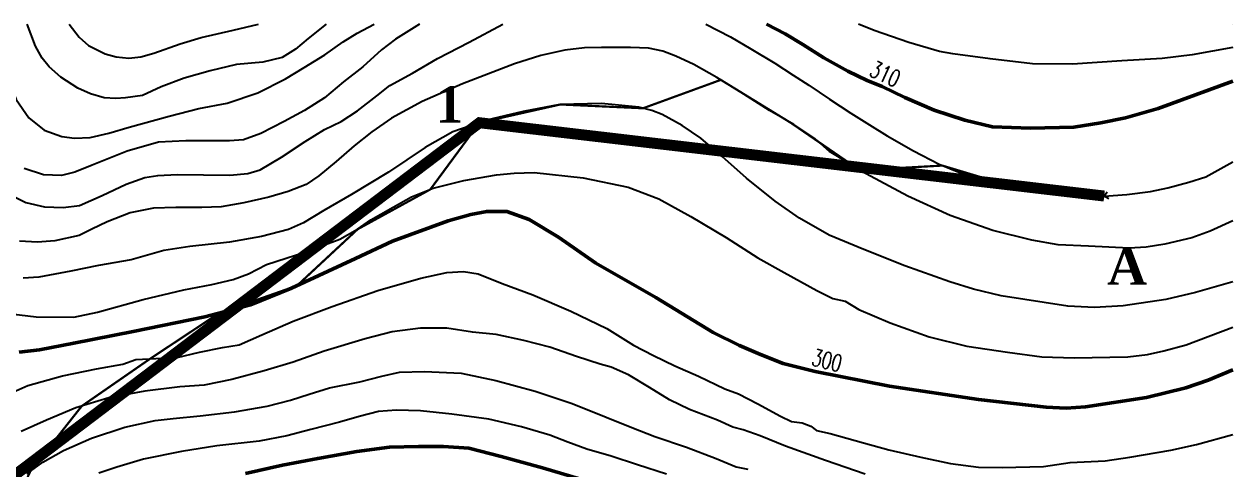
# Model space of a CAD drawing. Header units: millimetres. Extents: x 2268 to 10992, y 389 to 3530.
# Drawn here: x 3567 to 4118, y 1430 to 1632 of the extents above; entities that cross this region are included whole.
import ezdxf
from ezdxf.enums import TextEntityAlignment as Align

# ---------------------------------------------------------------- set-up
doc = ezdxf.new("R2010")
doc.units = ezdxf.units.MM
doc.linetypes.add('ACAD_ISO02W100', pattern=[15, 12, -3])
doc.layers.get('0').update_dxf_attribs({"true_color": 0xd9d9d9})
doc.layers.add('linee rosse', color=7, linetype='Continuous', lineweight=50, true_color=0xffc2c2)
doc.layers.add('rettifilo 1', color=162, linetype='Continuous')
doc.layers.add('tracciolino 1', color=140, linetype='Continuous')
doc.layers.add('testo', color=7, linetype='Continuous', true_color=0x990000)
doc.styles.get("Standard").update_dxf_attribs({"font": 'times.ttf'})
doc.styles.add('TRIPLEX', font='romant', dxfattribs={"width": 0.86, "height": 10})

msp = doc.modelspace()

# ---------------------------------------------------------------- linework, layer by layer
at = {"ltscale": 0.5, "transparency": 33554687}
msp.add_line((4118.1277, 1632.13514), (4118.1277, 1632.13514), dxfattribs=at)
at = {"linetype": 'ByBlock', "ltscale": 0.5, "transparency": 33554687}
for p, q in [((4057.52151, 1555.02438), (4061.58678, 1552.77348)), ((4058.22938, 1551.9902), (4060.87891, 1555.80766))]:
    msp.add_line(p, q, dxfattribs=at)
at = {"transparency": 33554687}
for points in [[(3552.77577, 1632.13514), (3559.25585, 1609.15605), (3563.72112, 1597.92469), (3569.58392, 1589.57361), (3576.53748, 1583.88124), (3584.5477, 1581.01801), (3590.30824, 1580.24255), (3597.5004, 1580.5408), (3605.95374, 1582.45388), (3615.22515, 1585.21059), (3633.4271, 1590.22124), (3646.99335, 1593.69802), (3659.87788, 1596.25448), (3673.81908, 1600.82201), (3686.46501, 1607.29836), (3695.05469, 1612.37718), (3704.46244, 1618.23998), (3712.69423, 1624.03461), (3719.07772, 1628.07381), (3726.93031, 1632.13514)], [(3557.61732, 1556.25022), (3568.16436, 1551.01072), (3576.60199, 1548.96936), (3585.14168, 1548.66316), (3592.62668, 1549.58177), (3603.0036, 1554.17483), (3613.92488, 1559.24422), (3622.32849, 1562.34028), (3628.23143, 1563.27165), (3637.09434, 1563.66717), (3661.11436, 1563.39498), (3669.35211, 1564.13073), (3674.9616, 1565.8106), (3684.72611, 1571.59445), (3695.37522, 1578.7052), (3704.18709, 1584.18285), (3711.8422, 1587.8573), (3719.29317, 1592.62048), (3728.13907, 1599.49306), (3734.09304, 1604.1882), (3744.29985, 1609.83596), (3755.69746, 1616.47039), (3770.17411, 1623.95538), (3785.58078, 1632.13514)], [(3747.49869, 1632.13514), (3736.59526, 1625.2963), (3730.19745, 1620.45104), (3721.64074, 1612.76192), (3712.93093, 1605.82129), (3704.18709, 1598.6425), (3695.17108, 1592.89266), (3685.81484, 1587.78926), (3675.19976, 1582.34563), (3667.27247, 1579.52174), (3660.91023, 1579.07945), (3652.33651, 1579.07945), (3641.075, 1579.07945), (3628.58867, 1578.39899), (3614.33316, 1574.35029), (3598.37651, 1567.95403), (3590.55129, 1564.72187), (3584.39319, 1563.22487), (3576.15969, 1563.49705), (3567.38184, 1566.45703)], [(3705.08179, 1632.13514), (3696.74182, 1625.67444), (3691.03254, 1620.69418), (3684.93113, 1617.04697), (3676.2051, 1614.83138), (3664.13864, 1613.80879), (3652.14035, 1610.84331), (3640.2784, 1607.53696), (3629.88215, 1603.61706), (3621.36064, 1599.69717), (3613.6231, 1598.6405), (3609.15357, 1598.2826), (3603.84041, 1598.6405), (3597.69213, 1600.4428), (3591.8762, 1603.0376), (3584.12566, 1608.08234), (3578.82538, 1612.71804), (3575.59015, 1616.70611), (3572.50522, 1622.1751), (3568.78813, 1632.13514)], [(3587.97132, 1632.13514), (3592.4306, 1626.2521), (3596.64825, 1622.43257), (3604.28353, 1618.6831), (3609.38365, 1617.30261), (3615.02063, 1616.63794), (3620.58518, 1617.25149), (3626.40538, 1618.88762), (3638.54001, 1623.14837), (3647.98185, 1626.07977), (3662.62181, 1629.43725), (3674.24044, 1632.13514)], [(3878.06624, 1632.13514), (3889.26028, 1626.32891), (3898.50772, 1620.9784), (3909.51406, 1614.36098), (3917.8156, 1608.9854), (3924.99439, 1604.32429), (3934.35063, 1598.06411), (3944.11514, 1591.5998), (3952.58679, 1586.32628), (3960.61615, 1581.2569), (3972.66018, 1574.52041), (3984.29594, 1568.3623), (3994.02643, 1564.44969), (4004.81163, 1561.21753), (4016.58348, 1557.98538), (4025.25927, 1556.28424), (4036.14653, 1555.63781), (4049.10918, 1554.14081), (4059.55415, 1553.89893), (4069.829, 1554.67027), (4080.64822, 1556.02468), (4088.5755, 1557.69073), (4098.16831, 1560.21191), (4105.86894, 1562.63477), (4118.1488, 1569.45248)], [(4118.08461, 1621.46023), (4099.66375, 1618.19591), (4085.89339, 1616.48171), (4067.61752, 1615.44971), (4045.16255, 1613.95271), (4026.89236, 1614.02075), (4007.49942, 1616.30028), (3990.62417, 1618.71589), (3984.50008, 1619.70255), (3970.55078, 1623.75125), (3954.66218, 1629.28445), (3947.64391, 1632.13514)], [(4118.14599, 1542.58367), (4107.80843, 1537.9013), (4099.40168, 1534.91718), (4087.1154, 1532.04307), (4078.64928, 1530.64176), (4070.93544, 1530.12079), (4052.37536, 1531.00538), (4038.52812, 1531.65181), (4026.51811, 1533.76122), (4008.75826, 1538.25221), (3989.39935, 1544.98871), (3970.07446, 1553.83461), (3948.81027, 1565.26623), (3938.12715, 1571.86664), (3934.41867, 1574.14616), (3927.78425, 1579.96404), (3918.15582, 1586.39433), (3906.99638, 1592.82462), (3895.29257, 1600.34363), (3882.97636, 1607.93069), (3872.56541, 1613.81662), (3864.33192, 1617.59314), (3858.48002, 1619.83864), (3851.87961, 1621.26759), (3843.71417, 1621.53977), (3830.44532, 1621.53977), (3822.68814, 1621.39517), (3813.70615, 1620.383), (3802.88693, 1617.86107), (3790.8429, 1614.0888), (3767.06104, 1605.00474), (3748.82487, 1596.97538), (3734.84154, 1589.42235), (3725.85955, 1583.09413), (3717.76215, 1576.69786), (3709.52866, 1569.65516), (3701.73746, 1563.05476), (3695.91958, 1559.21019), (3687.75413, 1556.01206), (3678.84019, 1553.46036), (3667.47661, 1550.84061), (3657.23578, 1549.00338), (3648.32183, 1548.66316), (3636.44791, 1548.66316), (3626.27512, 1548.32293), (3615.76211, 1546.1795), (3605.2491, 1542.16482), (3598.17238, 1538.76255), (3592.49059, 1536.00671), (3581.39919, 1533.55708), (3573.40385, 1532.8426), (3565.20439, 1533.35294)], [(4118.14599, 1514.7733), (4101.16325, 1509.95565), (4087.58519, 1506.84035), (4068.22993, 1503.95734), (4055.15246, 1503.17481), (4043.01912, 1503.82125), (4012.60283, 1508.44833), (3999.98891, 1511.5529), (3989.26326, 1514.91264), (3968.71355, 1522.1935), (3949.93302, 1529.5424), (3934.28258, 1536.07476), (3920.6735, 1543.83193), (3909.58211, 1551.55509), (3896.48337, 1562.00005), (3885.42599, 1571.83261), (3875.6955, 1580.27024), (3867.1558, 1586.0541), (3858.07174, 1590.98739), (3853.32983, 1592.88416), (3847.49069, 1594.32161), (3830.51336, 1595.9547), (3811.42663, 1595.58045), (3794.82355, 1592.38232), (3778.01634, 1588.36764), (3762.77418, 1583.0601), (3750.15176, 1575.94936), (3733.37857, 1564.75589), (3716.60538, 1554.58311), (3703.91491, 1547.30225), (3694.72879, 1541.65448), (3687.82218, 1538.72853), (3675.60803, 1535.42833), (3660.94425, 1532.8426), (3642.94624, 1530.90331), (3631.10635, 1529.03206), (3623.55331, 1527.02472), (3616.20441, 1524.84727), (3601.33649, 1522.22752), (3588.64602, 1519.67582), (3574.01626, 1516.98803), (3566.91403, 1516.58401)], [(3554.89551, 1501.03138), (3572.92754, 1498.85393), (3590.07498, 1498.71784), (3600.86017, 1500.99736), (3621.54597, 1506.7472), (3640.12236, 1511.13612), (3652.91489, 1513.58576), (3662.67941, 1515.83126), (3669.58601, 1518.55307), (3677.78548, 1522.80591), (3695.68142, 1528.4877), (3711.29784, 1534.27156), (3719.32719, 1538.76255), (3725.31519, 1543.04941), (3735.59004, 1548.86729), (3743.89158, 1553.49438), (3753.79218, 1557.44101), (3767.74149, 1561.04742), (3782.67745, 1563.49705), (3790.63026, 1564.37739), (3799.75685, 1564.6198), (3822.10976, 1562.23821), (3842.65946, 1557.88331), (3856.64279, 1552.67784), (3871.20451, 1544.61446), (3887.29724, 1535.0881), (3901.65482, 1525.83393), (3913.7669, 1519.02939), (3928.56677, 1510.89797), (3935.84763, 1507.29156), (3941.49539, 1506.10077), (3947.75557, 1502.22218), (3961.97706, 1496.23418), (3979.70288, 1489.80389), (3996.95239, 1485.58508), (4015.42671, 1482.7612), (4031.1452, 1480.68581), (4045.843, 1480.27754), (4070.37336, 1480.75386), (4079.33196, 1481.7958), (4086.72127, 1483.37361), (4096.82448, 1486.15391), (4118.14599, 1494.18441)], [(3560.8835, 1464.04871), (3569.117, 1467.65512), (3584.8695, 1471.976), (3600.31581, 1475.17414), (3612.32582, 1477.35159), (3618.34784, 1479.42697), (3627.39787, 1479.86927), (3637.16239, 1480.37961), (3647.26713, 1482.82924), (3657.78014, 1484.97267), (3665.43525, 1486.23151), (3675.74412, 1490.68849), (3689.96561, 1496.88062), (3707.75948, 1503.68515), (3728.58137, 1510.86394), (3748.17844, 1516.57976), (3759.95029, 1519.09744), (3767.57138, 1519.47169), (3774.2058, 1518.51905), (3785.19513, 1514.02805), (3799.17846, 1508.95867), (3816.42797, 1501.43966), (3832.963, 1493.58041), (3845.00703, 1485.99335), (3854.19316, 1481.2642), (3863.92365, 1476.60309), (3874.70884, 1471.87393), (3886.71885, 1466.05605), (3892.87696, 1463.8786), (3901.65482, 1459.25151), (3912.09978, 1453.67179), (3917.03308, 1451.22216), (3921.8643, 1450.60975), (3925.81093, 1449.11275), (3928.39666, 1447.20748), (3934.69085, 1445.84657), (3949.79693, 1441.59374), (3961.33062, 1438.29353), (3976.02843, 1435.02736), (3989.43337, 1432.13543), (4002.2259, 1430.53636), (4013.11317, 1430.26418), (4031.82565, 1430.7405), (4044.00577, 1432.64577), (4059.96242, 1433.39427), (4071.15127, 1435.02736), (4089.95167, 1438.26557), (4101.54237, 1440.73905), (4118.14599, 1445.3242)], [(3950.57945, 1427.3042), (3932.61547, 1433.56438), (3914.31126, 1440.06271), (3902.70952, 1444.72382), (3895.05441, 1447.51368), (3890.32526, 1448.60241), (3883.28256, 1451.83457), (3870.5921, 1456.69981), (3861.40597, 1461.08874), (3852.35593, 1466.80455), (3842.72751, 1472.52037), (3834.93631, 1475.99068), (3829.79889, 1477.31757), (3819.04771, 1480.92397), (3806.93563, 1485.07474), (3795.12976, 1488.17081), (3782.50734, 1490.92664), (3771.6541, 1491.94732), (3759.98431, 1493.7165), (3748.04235, 1493.81857), (3735.01166, 1492.04939), (3722.83153, 1488.95333), (3704.15307, 1483.23751), (3689.93159, 1478.23618), (3676.69676, 1474.25552), (3662.067, 1470.34291), (3649.41056, 1467.85926), (3638.35318, 1467.04271), (3622.39654, 1465.0694), (3605.92955, 1462.00735), (3590.92554, 1457.44831), (3577.55462, 1451.93664), (3566.02093, 1446.62909)], [(3568.64068, 1427.47432), (3575.88751, 1432.81588), (3585.27778, 1438.12342), (3598.00226, 1443.66912), (3613.21041, 1448.70448), (3627.02362, 1451.76652), (3635.22309, 1452.54904), (3647.60735, 1453.80788), (3663.22377, 1455.71315), (3678.15973, 1458.26486), (3688.74079, 1461.02069), (3697.24647, 1463.64044), (3706.56868, 1466.53237), (3720.3819, 1469.28821), (3730.31652, 1471.94198), (3738.3799, 1473.64311), (3749.87957, 1473.94932), (3766.44863, 1473.30289), (3782.26918, 1469.90062), (3800.19914, 1465.0694), (3817.14244, 1459.45565), (3832.65679, 1453.29754), (3844.32658, 1448.53437), (3854.73752, 1444.3836), (3869.26521, 1439.55237), (3882.70418, 1434.3469), (3891.78824, 1430.57038), (3897.1298, 1429.48166)], [(3860.07908, 1427.33823), (3846.84426, 1431.52302), (3834.83424, 1435.40161), (3823.77687, 1438.66778), (3815.06706, 1441.83189), (3806.90161, 1444.96198), (3793.93896, 1448.77252), (3779.13909, 1452.27686), (3762.33188, 1454.65845), (3748.04235, 1456.12143), (3737.019, 1456.39361), (3728.7855, 1455.88327), (3720.00765, 1453.46766), (3711.0937, 1450.88193), (3698.02899, 1447.6838), (3687.03966, 1444.6898), (3674.48528, 1442.34224), (3655.22844, 1440.19881), (3639.1357, 1437.61308), (3621.81815, 1434.10874), (3609.63803, 1430.50234), (3601.40453, 1427.71248)]]:
    msp.add_lwpolyline(points, dxfattribs=at)
at = {"layer": 'linee rosse', "transparency": 33554687}
for points in [[(4118.08461, 1606.23527), (4084.20359, 1593.70921), (4069.18257, 1589.49039), (4057.95508, 1587.27892), (4045.74093, 1585.23755), (4026.00777, 1584.79526), (4008.62217, 1585.37365), (3996.0678, 1588.43569), (3981.9824, 1593.02875), (3968.67953, 1598.77859), (3958.33663, 1603.7459), (3951.53209, 1606.46772), (3942.72021, 1610.75458), (3931.83295, 1616.81062), (3922.20453, 1622.81562), (3914.16105, 1627.77705), (3905.64094, 1632.13514)], [(4118.14599, 1474.8247), (4106.88003, 1470.04528), (4096.69129, 1466.55484), (4078.76834, 1462.1516), (4051.04847, 1457.89061), (4042.27062, 1457.37176), (4033.08449, 1457.82256), (4002.19188, 1461.29288), (3961.70487, 1467.28087), (3927.88632, 1473.94932), (3913.25656, 1477.62377), (3902.9817, 1481.70649), (3893.33627, 1485.88278), (3881.34327, 1491.84526), (3855.21384, 1507.69983), (3827.92764, 1523.35027), (3810.91629, 1535.12212), (3797.57939, 1543.28757), (3787.30454, 1546.89398), (3778.18646, 1546.89398), (3770.93112, 1545.55008), (3760.5627, 1542.67516), (3735.24982, 1533.2849), (3718.37456, 1525.52772), (3689.18309, 1511.91865), (3670.4706, 1504.29756), (3649.64871, 1498.85393), (3616.98693, 1492.25353), (3589.97291, 1486.94599), (3574.39051, 1483.88395), (3565.06829, 1482.86327)], [(3668.29315, 1427.64443), (3685.16841, 1431.3529), (3701.15907, 1434.44897), (3718.95294, 1437.57906), (3733.92293, 1439.51835), (3747.02167, 1439.85858), (3758.52134, 1439.85858), (3769.98699, 1439.11008), (3784.68479, 1435.26551), (3803.53336, 1430.19613), (3821.53137, 1424.78652)]]:
    msp.add_lwpolyline(points, dxfattribs=at)
at = {"layer": 'rettifilo 1', "const_width": 5}
msp.add_lwpolyline([(3343.62745, 1187.35815), (3305.38428, 1211.2544), (3416.56055, 1228.11151), (3455.96259, 1345.68598), (3774.87788, 1587.27479), (4059.55415, 1553.89893)], dxfattribs=at)
at = {"layer": 'tracciolino 1', "linetype": 'ACAD_ISO02W100', "ltscale": 2, "const_width": 1}
msp.add_lwpolyline([(3554.12009, 1394.53531), (3570.2414, 1428.65419), (3593.62794, 1458.26945), (3624.66337, 1479.73563), (3656.13914, 1500.55077), (3691.72578, 1513.10405), (3719.32719, 1538.76255), (3752.46853, 1556.91337), (3774.87788, 1587.27479), (3811.68719, 1595.58556), (3849.38337, 1593.85568), (3884.83482, 1606.78584), (3917.00344, 1587.05835), (3948.11169, 1565.69784), (3985.79109, 1567.7611), (4021.94063, 1556.93496), (4059.55415, 1553.89893)], dxfattribs=at)

# ---------------------------------------------------------------- texts
at = {"transparency": 33554687, "style": 'TRIPLEX', "width": 0.688}
for s, rotation, p in [('310', 335.3764352, (3958.11223, 1606.01144)), ('300', 345.7499673, (3932.2706, 1475.34059))]:
    msp.add_text(s, height=7.666437, rotation=rotation, dxfattribs=at).set_placement(p, align=Align.CENTER)
at = {"layer": 'testo', "char_height": 16.6125025, "attachment_point": 1}
for s, width, gutter_width, heights, insert in [('{\\fTimes New Roman|b1|i0|c0|p18;1}', 16.6125025, 83.06251, [19.50231], (3754.87788, 1603.88729)), ('{\\fTimes New Roman|b1|i0|c0|p18;A}', 38.8991261, 68.72111, [0], (4060.89064, 1530.12079))]:
    msp.add_mtext_dynamic_manual_height_columns(s, width=width, gutter_width=gutter_width, heights=heights, dxfattribs=dict(at, insert=insert))

doc.saveas('drawing.dxf')
